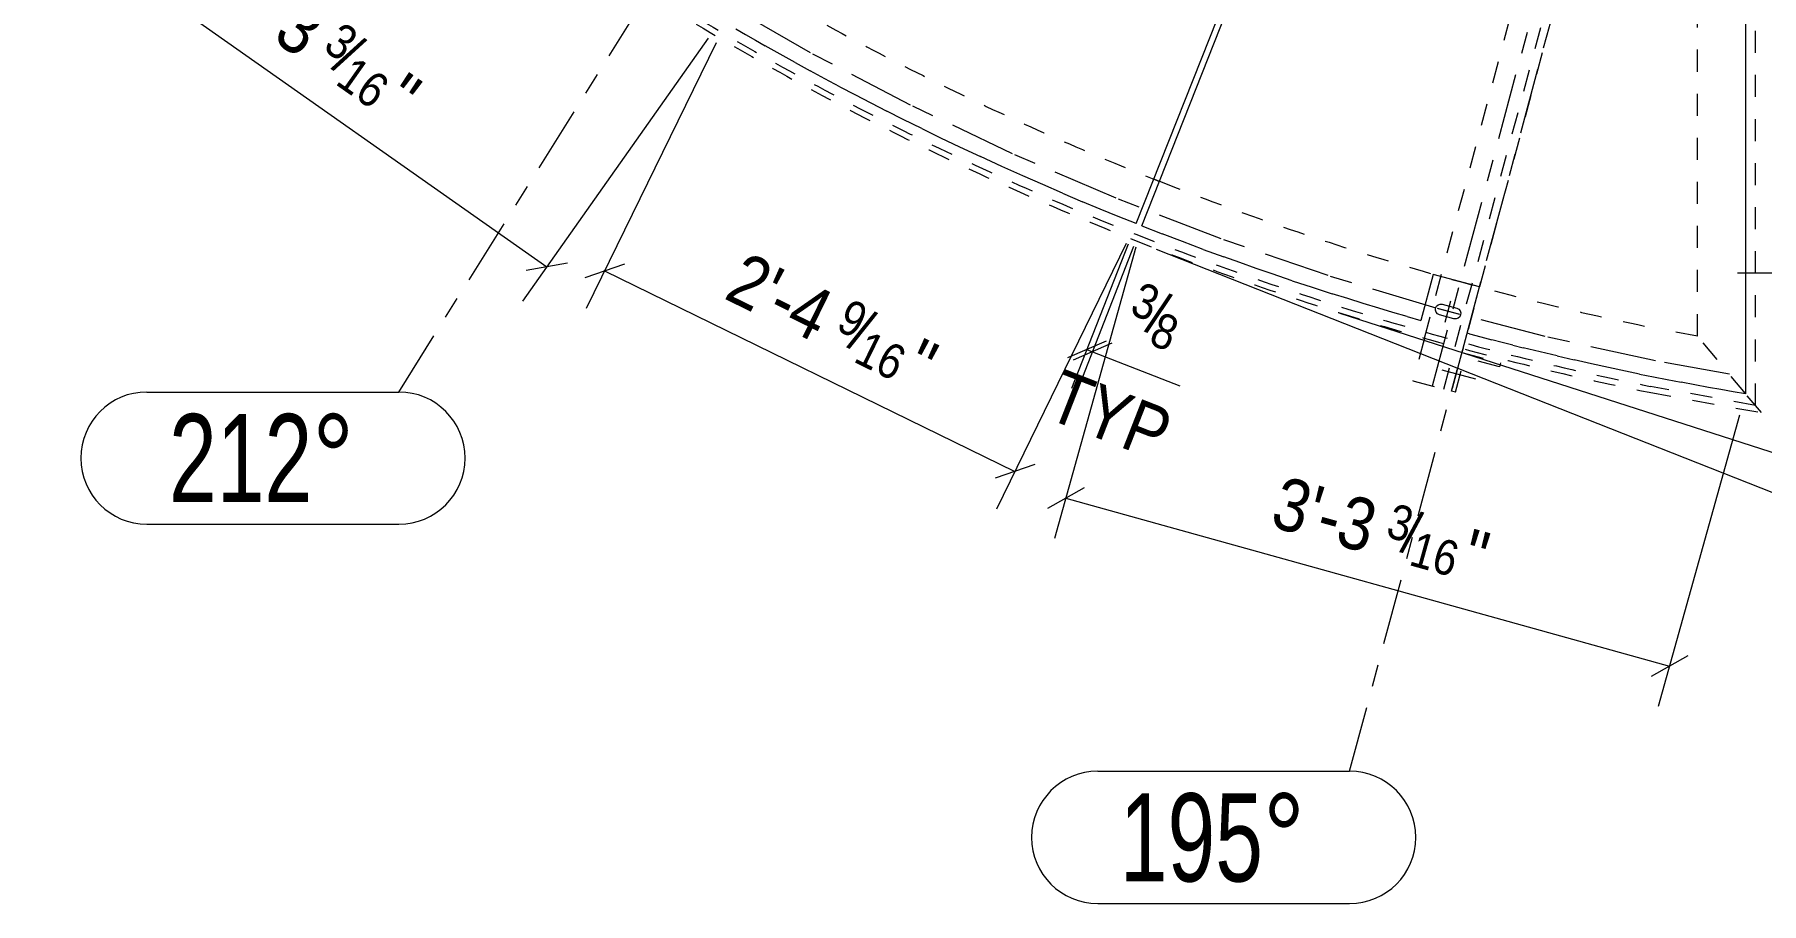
# Model space of a CAD drawing. Header units: millimetres. Extents: x -16923 to 12967, y -5402 to 13813.
# Drawn here: x -12734 to -9992, y -1866 to -486 of the extents above; entities that cross this region are included whole.
import ezdxf

# ---------------------------------------------------------------- set-up
doc = ezdxf.new("R2010")
doc.units = ezdxf.units.MM
doc.header["$LTSCALE"] = 35
for name, pattern in [('XKITLINE00', [0]), ('XKITLINE01', [4, 1, -1, 1, -1]), ('XKITLINE03', [6, 3, -1, 1, -1])]:
    doc.linetypes.add(name, pattern=pattern)
for name, color, linetype, lineweight in [('Bolt', 3, 'Continuous', 0), ('Dimension', 7, 'Continuous', 0), ('Grid', 1, 'Continuous', 0), ('Part', 2, 'Continuous', 0)]:
    doc.layers.add(name, color=color, linetype=linetype, lineweight=lineweight)
doc.styles.add('ARIAL', font='arial.ttf')
doc.styles.add('ARIAL_NARROW', font='ARIALN.TTF')

msp = doc.modelspace()

# ---------------------------------------------------------------- linework, layer by layer
at = {"layer": 'Bolt', "color": 8, "linetype": 'XKITLINE00', "lineweight": 0}
for p, q in [((-9974.530254, -865.029308), (-10030.092755, -865.029308)), ((-9974.530254, -865.029308), (-10030.092755, -865.029308)), ((-10509.661784, -923.708168), (-10509.438904, -920.307729)), ((-10508.566401, -926.935066), (-10509.661784, -923.708168)), ((-10509.438904, -920.307729), (-10507.931704, -917.251422)), ((-10506.319517, -929.497145), (-10508.566401, -926.935066)), ((-10507.931704, -917.251422), (-10505.369625, -915.004538)), ((-10472.629885, -930.170676), (-10506.374505, -921.128832)), ((-10503.26321, -931.004345), (-10506.319517, -929.497145)), ((-10505.369625, -915.004538), (-10502.142727, -913.909155)), ((-10480.262101, -937.167473), (-10503.26321, -931.004345)), ((-10502.142727, -913.909155), (-10498.742288, -914.132035)), ((-10498.742288, -914.132035), (-10475.741179, -920.295163)), ((-10494.023116, -942.522064), (-10484.981273, -908.777444)), ((-10475.741179, -920.295163), (-10472.684872, -921.802363)), ((-10472.684872, -921.802363), (-10470.437988, -924.364442)), ((-10469.565485, -930.991779), (-10471.072685, -934.048086)), ((-10470.437988, -924.364442), (-10469.342605, -927.59134)), ((-10469.342605, -927.59134), (-10469.565485, -930.991779)), ((-10476.861662, -937.390353), (-10480.262101, -937.167473)), ((-10473.634764, -936.29497), (-10476.861662, -937.390353)), ((-10471.072685, -934.048086), (-10473.634764, -936.29497)), ((-10499.589322, -1018.498089), (-10445.920068, -1032.878722)), ((-10499.589322, -1018.498089), (-10445.920068, -1032.878722))]:
    msp.add_line(p, q, dxfattribs=at)
at = {"layer": 'Dimension', "color": 7, "linetype": 'XKITLINE00', "lineweight": 0}
for p, q in [((-12733.660943, -282.01063), (-11920.41819, -854.780676)), ((-11664.45852, -491.358482), (-11958.811091, -909.292516)), ((-11651.441844, -498.957227), (-11857.853148, -921.067953)), ((-11000.338782, -817.83384), (-11206.557301, -1239.550323)), ((-10997.563842, -818.6981), (-11087.280733, -1048.140952)), ((-10988.69746, -822.165038), (-11078.414351, -1051.60789)), ((-11887.571403, -849.08177), (-11953.264976, -860.479581)), ((-10985.336948, -823.286551), (-11114.28114, -1286.531449)), ((-10952.963719, -826.554597), (-8685.016406, -1723.119646)), ((-11797.031239, -850.349338), (-11860.095836, -871.992171)), ((-11828.563537, -861.170755), (-11177.26769, -1179.653125)), ((-10661.144533, -928.131168), (-8892.753427, -1497.920797)), ((-11032.460579, -972.67455), (-11093.538792, -999.414176)), ((-11023.594197, -976.141488), (-11084.67241, -1002.881114)), ((-11062.999685, -986.044363), (-11054.133303, -989.511301)), ((-11054.133303, -989.511301), (-10915.320545, -1043.789955)), ((-11054.133303, -989.511301), (-10915.320545, -1043.789955)), ((-10026.778198, -1090.101326), (-10155.72239, -1553.346225)), ((-11145.735392, -1168.831709), (-11208.799989, -1190.474542)), ((-11067.370772, -1205.909837), (-11125.432965, -1238.686922)), ((-11096.401868, -1222.298379), (-10137.843119, -1489.113155)), ((-10108.812022, -1472.724612), (-10166.874215, -1505.501697))]:
    msp.add_line(p, q, dxfattribs=at)
at = {"layer": 'Dimension', "color": 3}
for p in [(-11920.41819, -854.780676), (-11828.563537, -861.170755), (-11062.999685, -986.044363), (-11054.133303, -989.511301), (-11177.26769, -1179.653125), (-11096.401868, -1222.298379), (-10137.843119, -1489.113155)]:
    msp.add_point(p, dxfattribs=at)
at = {"layer": 'Grid', "color": 1, "linetype": 'XKITLINE03', "lineweight": 0}
for p, q in [((-10645.784694, -1656.111078), (-9184.699421, 3796.733397)), ((-12155.173587, -1053.571516), (-9137.256882, 3776.104794))]:
    msp.add_line(p, q, dxfattribs=at)
at = {"layer": 'Grid', "color": 1, "linetype": 'XKITLINE00', "lineweight": 0}
for p, q in [((-12555.144291, -1053.571516), (-12155.173587, -1053.571516)), ((-12555.144291, -1263.571516), (-12155.173587, -1263.571516)), ((-11045.755397, -1656.111078), (-10645.784694, -1656.111078)), ((-11045.755397, -1866.111078), (-10645.784694, -1866.111078))]:
    msp.add_line(p, q, dxfattribs=at)
for centre, start, end in [((-12555.144291, -1158.571516), 90, 270), ((-12155.173587, -1158.571516), 270, 90), ((-11045.755397, -1761.111078), 90, 270), ((-10645.784694, -1761.111078), 270, 90)]:
    msp.add_arc(centre, 105, start, end, dxfattribs=at)
at = {"layer": 'Part', "color": 2, "linetype": 'XKITLINE00', "lineweight": 0}
for p, q in [((-10984.801493, -786.060115), (-10385.45901, 725.838525)), ((-10975.951503, -789.568404), (-10376.576538, 722.412178)), ((-10017.392753, 604.951232), (-10017.392754, -1056.383179)), ((-11620.502386, -476.663649), (-11604.896485, -485.74108)), ((-11604.896485, -485.74108), (-11589.24934, -494.747233)), ((-11589.24934, -494.747233), (-11573.561278, -503.68192)), ((-11549.892399, -517.019019), (-11573.561278, -503.68192)), ((-11526.147622, -530.220517), (-11549.892399, -517.019019)), ((-11526.147622, -530.220517), (-11502.327723, -543.285983)), ((-11478.750631, -556.044539), (-11502.327723, -543.285983)), ((-11455.101905, -568.669825), (-11478.750631, -556.044539)), ((-11455.101905, -568.669825), (-11431.3823, -581.161437)), ((-11431.3823, -581.161437), (-11405.88037, -594.401812)), ((-11405.88037, -594.401812), (-11380.298808, -607.487671)), ((-11354.638551, -620.418533), (-11380.298808, -607.487671)), ((-11324.954164, -635.135633), (-11354.638551, -620.418533)), ((-11324.954164, -635.135633), (-11295.167839, -649.645312)), ((-11295.167839, -649.645312), (-11265.281026, -663.946862)), ((-11265.281026, -663.946862), (-11231.799494, -679.665904)), ((-11198.19657, -695.123742), (-11231.799494, -679.665904)), ((-11164.474293, -710.319441), (-11198.19657, -695.123742)), ((-11133.085121, -724.181321), (-11164.474293, -710.319441)), ((-11101.596627, -737.816077), (-11133.085121, -724.181321)), ((-11101.596627, -737.816077), (-11070.010454, -751.222996)), ((-11041.682685, -763.018782), (-11070.010454, -751.222996)), ((-11013.279303, -774.631316), (-11041.682685, -763.018782)), ((-10984.801493, -786.060115), (-11013.279303, -774.631316)), ((-10975.951503, -789.568404), (-10943.482849, -802.264318)), ((-10910.921863, -814.721587), (-10943.482849, -802.264318)), ((-10878.270322, -826.939532), (-10910.921863, -814.721587)), ((-10878.270322, -826.939532), (-10845.529983, -838.917495)), ((-10819.9322, -848.093228), (-10845.529983, -838.917495)), ((-10794.282306, -857.122264), (-10819.9322, -848.093228)), ((-10768.581141, -866.004309), (-10794.282306, -857.122264)), ((-10736.91858, -876.72086), (-10768.581141, -866.004309)), ((-10736.91858, -876.72086), (-10705.181383, -887.214319)), ((-10513.155961, -866.719717), (-10532.776341, -939.943972)), ((-10439.552416, -886.441727), (-10513.155961, -866.719717)), ((-10705.181383, -887.214319), (-10673.371124, -897.484163)), ((-10648.828641, -905.239178), (-10673.371124, -897.484163)), ((-10459.329884, -960.252243), (-10439.552416, -886.441727)), ((-10624.244496, -912.861089), (-10648.828641, -905.239178)), ((-10599.61941, -920.349671), (-10624.244496, -912.861089)), ((-10577.136928, -927.059666), (-10599.61941, -920.349671)), ((-10554.621575, -933.658524), (-10577.136928, -927.059666)), ((-10554.621575, -933.658524), (-10532.776341, -939.943972)), ((-10455.427633, -961.302361), (-10459.329884, -960.252243)), ((-10455.427633, -961.302361), (-10437.710054, -965.997015)), ((-10437.710054, -965.997015), (-10419.974491, -970.623264)), ((-10403.484565, -974.859111), (-10419.974491, -970.623264)), ((-10386.979562, -979.035824), (-10403.484565, -974.859111)), ((-10386.979562, -979.035824), (-10370.459694, -983.153349)), ((-10343.386459, -989.765533), (-10370.459694, -983.153349)), ((-10316.274893, -996.218754), (-10343.386459, -989.765533)), ((-10316.274893, -996.218754), (-10289.125931, -1002.512791)), ((-10262.012629, -1008.631373), (-10289.125931, -1002.512791)), ((-10234.863986, -1014.591188), (-10262.012629, -1008.631373)), ((-10207.680932, -1020.392033), (-10234.863986, -1014.591188)), ((-10185.650088, -1024.971579), (-10207.680932, -1020.392033)), ((-10185.650088, -1024.971579), (-10163.597796, -1029.446703)), ((-10163.597796, -1029.446703), (-10141.524551, -1033.817306)), ((-10141.524551, -1033.817306), (-10119.704468, -1038.031123)), ((-10097.864909, -1042.142802), (-10119.704468, -1038.031123)), ((-10076.006352, -1046.152255), (-10097.864909, -1042.142802)), ((-10056.482783, -1049.644136), (-10076.006352, -1046.152255)), ((-10036.944803, -1053.054464), (-10056.482783, -1049.644136)), ((-10017.392754, -1056.383179), (-10036.944803, -1053.054464))]:
    msp.add_line(p, q, dxfattribs=at)
at = {"layer": 'Part', "color": 8, "linetype": 'XKITLINE03', "lineweight": 0}
for p, q in [((-10056.115352, 667.237447), (-10514.652113, -1044.045043)), ((-11501.62609, -514.726837), (-11657.062854, -425.611481)), ((-11342.921883, -597.883971), (-11501.62609, -514.726837)), ((-11181.178516, -674.963267), (-11342.921883, -597.883971)), ((-11016.628647, -745.853851), (-11181.178516, -674.963267)), ((-10849.508968, -810.453753), (-11016.628647, -745.853851)), ((-10680.059869, -868.670051), (-10849.508968, -810.453753)), ((-10508.52509, -920.419004), (-10680.059869, -868.670051)), ((-10335.151372, -965.626175), (-10508.52509, -920.419004)), ((-10160.1881, -1004.226537), (-10335.151372, -965.626175)), ((-10042.792753, -1025.493421), (-10160.1881, -1004.226537))]:
    msp.add_line(p, q, dxfattribs=at)
at = {"layer": 'Part', "color": 8, "linetype": 'XKITLINE01', "lineweight": 0}
for p, q in [((-10496.251226, -1048.975546), (-10037.714465, 662.306944)), ((-10527.109547, -967.864239), (-10093.299853, 651.135581)), ((-10031.98423, 634.62344), (-10465.71225, -984.071567)), ((-10001.517753, -1074.9099), (-10001.517753, 616.81892)), ((-10093.592753, -964.673138), (-10093.592753, 546.548309)), ((-10093.592753, -964.673138), (-10150.186479, -954.420839)), ((-10527.109547, -967.864239), (-10545.320258, -1035.827538)), ((-10465.71225, -984.071567), (-10467.548958, -990.926258)), ((-10017.392754, -1055.903562), (-10093.592753, -964.673138)), ((-10017.392754, -1055.903562), (-10093.592753, -964.673138)), ((-10483.983968, -1052.262548), (-10467.548958, -990.926258)), ((-10483.983968, -1052.262548), (-10467.548959, -990.926258)), ((-10477.850339, -1053.906049), (-10463.05883, -998.703388)), ((-10467.548959, -990.926258), (-10406.212669, -1007.361267)), ((-10407.85617, -1013.494896), (-10463.05883, -998.703388)), ((-10406.212669, -1007.361267), (-10407.85617, -1013.494896)), ((-10545.320258, -1035.827538), (-10483.983968, -1052.262548)), ((-10477.850339, -1053.906049), (-10483.983968, -1052.262548)), ((-10170.189722, -1054.032235), (-9991.992753, -1086.313704)), ((-10001.517753, -1074.909901), (-10168.314418, -1044.693667)), ((-9991.992753, -1086.313703), (-10017.392754, -1055.903562)), ((-9991.992753, -1086.313704), (-10017.392754, -1055.903562))]:
    msp.add_line(p, q, dxfattribs=at)
for radius, start, end in [(4673.34162, 239.564762842, 248.31738925), (4765.41662, 239.086810378, 258.645295801), (4774.94162, 239.086810378, 258.645295801), (4673.34162, 248.31738925, 248.434122376), (4673.34162, 248.434122376, 258.645295801)]:
    msp.add_arc((-9230.088163, 3627.450065), radius, start, end, dxfattribs=at)

# ---------------------------------------------------------------- texts
at = {"layer": 'Dimension', "color": 3, "style": 'ARIAL', "width": 0.85}
for s, height, rotation, p in [("3'-3", 83.3437467, -35.156690309, (-12445.357023, -431.54564)), ('3', 55.562499, -35.156690309, (-12277.504022, -508.989109)), ('/', 66.674999, -35.156690309, (-12263.510616, -539.232747)), ('16', 55.5624992, -35.156690309, (-12257.957053, -563.532171)), ('"', 83.343747, -35.156690309, (-12190.571405, -610.992146)), ("2'-4", 83.3437467, -26.058120523, (-11641.385085, -903.993934)), ('3', 55.562499, -21.354137025, (-10996.950566, -929.093862)), ('/', 66.674999, -21.354137025, (-10972.311114, -956.626141)), ('9', 55.562499, -26.058120523, (-11463.397585, -953.919586)), ('/', 66.674999, -26.058120523, (-11444.797681, -981.569842)), ('8', 55.562499, -21.354137025, (-10966.874708, -976.649632)), ('16', 55.5624992, -26.058120523, (-11435.471413, -1004.685309)), ('"', 83.343747, -26.058120523, (-11361.428572, -1040.89211)), ('TYP', 83.3437467, -21.354137025, (-11130.918276, -1093.719878)), ("3'-3", 83.3437467, -15.555804138, (-10774.495006, -1266.482234)), ('3', 55.562499, -15.555804138, (-10590.388534, -1283.123379)), ('/', 66.674999, -15.555804138, (-10567.059567, -1306.919436)), ('16', 55.5624992, -15.555804138, (-10553.675541, -1327.947321)), ('"', 83.343747, -15.555804138, (-10474.272845, -1350.049056))]:
    msp.add_text(s, height=height, rotation=rotation, dxfattribs=at).set_placement(p)
at = {"layer": 'Grid', "color": 3, "style": 'ARIAL_NARROW', "width": 0.85}
for s, p in [('212°', (-12520.144291, -1228.571516)), ('195°', (-11010.755397, -1831.111078))]:
    msp.add_text(s, height=140, dxfattribs=at).set_placement(p)

doc.saveas('drawing.dxf')
